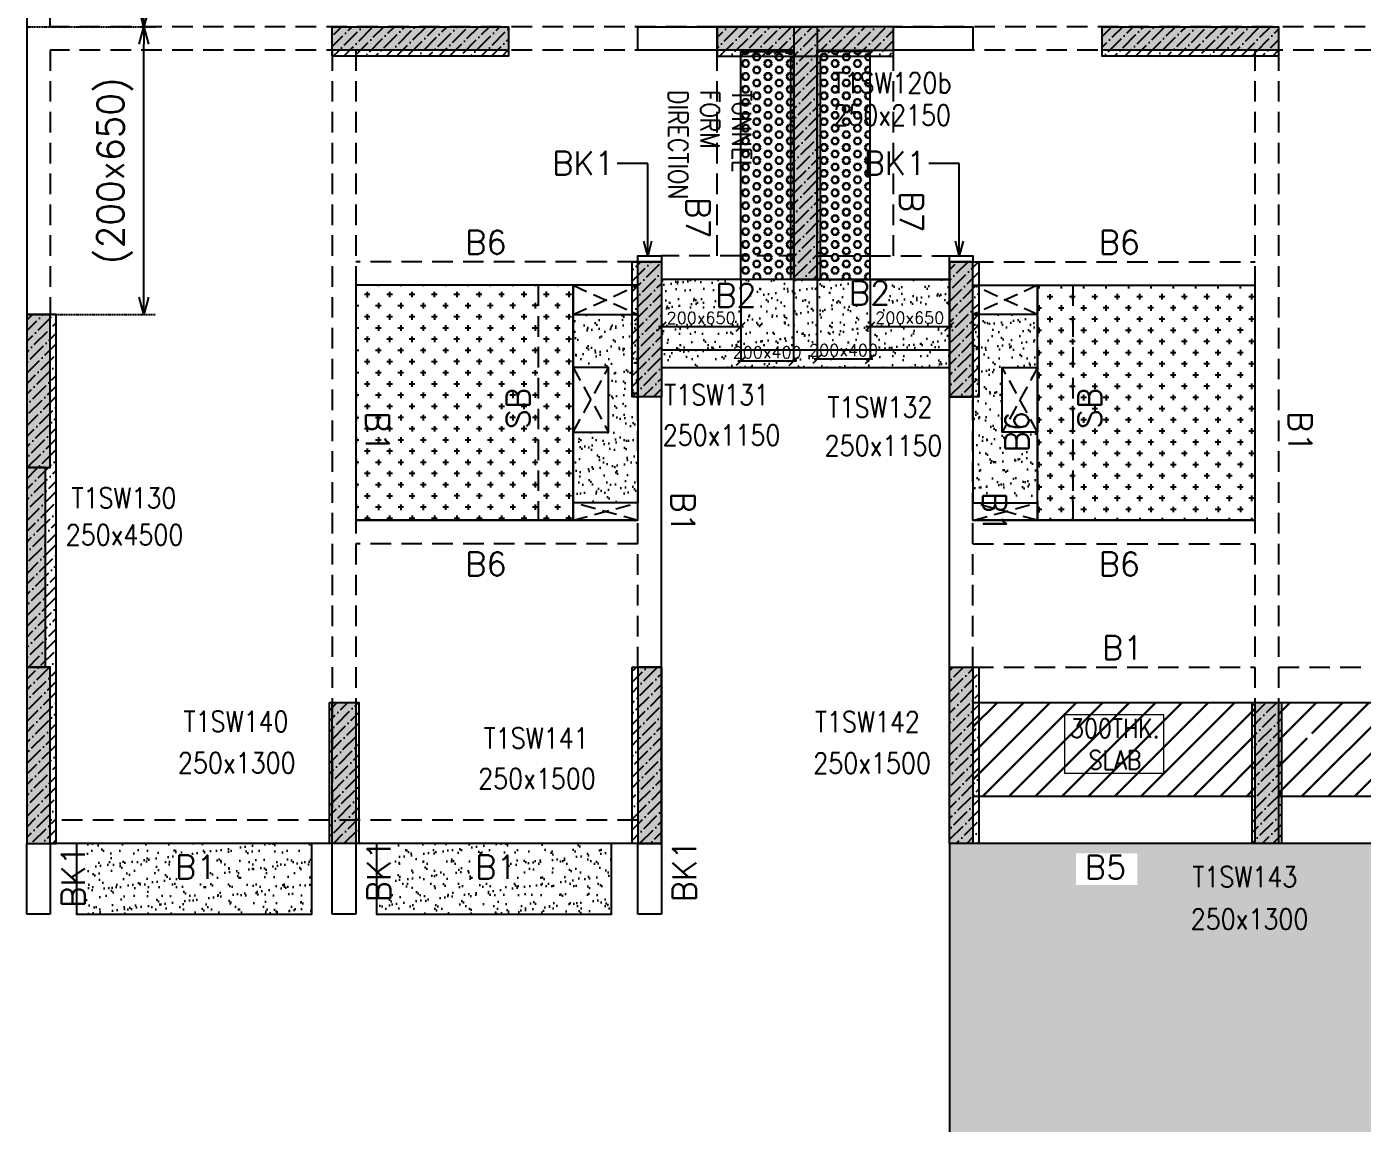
# Model space of a CAD drawing. Header units: millimetres. Extents: x 1078357 to 2594950, y -5122486 to -4636555.
# Drawn here: x 1151303 to 1162666, y -4674271 to -4664941 of the extents above; entities that cross this region are included whole.
import ezdxf

# ---------------------------------------------------------------- set-up
doc = ezdxf.new("R2010")
doc.units = ezdxf.units.MM
doc.header["$PDMODE"] = 35
for name, pattern in [('CONTINOUS', [0]), ('DOT', [0.25, 0, -0.25]), ('HIDDEN', [0.375, 0.25, -0.125]), ('New Retail block$0$CONTINOUS', [0])]:
    doc.linetypes.add(name, pattern=pattern)
doc.layers.get('0').update_dxf_attribs({"lineweight": 0})
doc.layers.get('Defpoints').update_dxf_attribs({"lineweight": 0})
for name, color, linetype in [('B-200x325', 201, 'HIDDEN'), ('B-200x400', 44, 'HIDDEN'), ('DROP SLAB', 8, 'Continuous'), ('EXPANSION JOINT', 10, 'HIDDEN'), ('NON STR. RCC WALL', 6, 'Continuous'), ('S-BEAM', 3, 'HIDDEN'), ('S-BEAM NO.', 6, 'Continuous'), ('S-COLUM_STOP', 12, 'Continuous'), ('S-COLUMN', 1, 'Continuous'), ('S-CUTOUT', 8, 'HIDDEN'), ('S-DIM', 2, 'Continuous'), ('S-SLAB-PROJECTION', 54, 'New Retail block$0$CONTINOUS'), ('SLAB FOLD', 8, 'Continuous'), ('TEXT', 7, 'Continuous')]:
    doc.layers.add(name, color=color, linetype=linetype)
for name, color, linetype, lineweight in [('COL. NO.', 30, 'Continuous', 25), ('COL. SIZE', 7, 'Continuous', 25), ('DIM', 9, 'Continuous', 25), ('HATCH', 8, 'Continuous', 30), ('SLAB THK.', 6, 'Continuous', 0)]:
    doc.layers.add(name, color=color, linetype=linetype, lineweight=lineweight)
doc.styles.add('Roman', font='romans')
doc.styles.add('ROMANS', font='romans.shx', dxfattribs={"width": 0.85})
doc.dimstyles.new('HARESH', dxfattribs={"dimtxt": 150, "dimasz": 75, "dimexe": 0, "dimexo": 0, "dimgap": 25, "dimtad": 1, "dimdec": 0, "dimdsep": 46, "dimtxsty": 'Roman', "dimblk": 'OBLIQUE', "dimcen": 225, "dimdle": 25, "dimclrd": 2, "dimclre": 2, "dimclrt": 7, "dimadec": 8, "dimazin": 1, "dimtfac": 1, "dimtdec": 0, "dimtmove": 0, "dimatfit": 0, "dimfxl": 1, "dimlwd": -1, "dimlwe": -1, "dimarcsym": 0})
pattern_1 = [(45, (903512.135, -4613405.35), (33.67596, 123.478522), [158.75, -31.75, 0, -31.75])]
pattern_2 = [(45, (903512.16, -4590022.35), (33.67596, 123.478522), [158.75, -31.75, 0, -31.75])]
pattern_3 = [(180, (12053.804, 210033.016), (-7e-15, -54.99261315), [31.75, -63.5]), (300, (12053.804, 210033.016), (47.625, 27.4963066), [31.75, -63.5]), (240, (12022.054, 210033.016), (47.625, -27.4963066), [31.75, -63.5])]

# ---------------------------------------------------------------- blocks, each defined once
blk = doc.blocks.new('_Open30')
at = {"color": 0, "linetype": 'ByBlock', "lineweight": -2}
for p, q in [((-1, 0.268), (0, 0)), ((0, 0), (-1, -0.268)), ((0, 0), (-1, 0))]:
    blk.add_line(p, q, dxfattribs=at)
blk = doc.blocks.new('*D1603')
at = {"layer": 'Defpoints', "color": 0, "linetype": 'CONTINOUS', "ltscale": 0.5, "transparency": 16777216}
for p in [(1151303, -4664941, 0), (1152300, -4664941), (1151303, -4667391, 0)]:
    blk.add_point(p, dxfattribs=at)
at = {"layer": 'S-DIM', "color": 2, "linetype": 'DOT', "ltscale": 0.5, "transparency": 16777216}
for p, q in [((1151303, -4664941), (1152400, -4664941)), ((1151303, -4667391), (1152400, -4667391))]:
    blk.add_line(p, q, dxfattribs=at)
at = {"layer": 'S-DIM', "color": 2, "linetype": 'CONTINOUS', "ltscale": 0.5, "transparency": 16777216}
blk.add_line((1152300, -4667241), (1152300, -4665091), dxfattribs=at)
at = {"layer": 'S-DIM', "color": 2, "linetype": 'CONTINOUS', "ltscale": 0.5, "transparency": 16777216, "xscale": 150, "yscale": 150, "zscale": 150}
for p, rotation in [((1152300, -4664941), 90), ((1152300, -4667391), 270)]:
    blk.add_blockref('_Open30', p, dxfattribs=dict(at, rotation=rotation))
at = {"layer": 'S-DIM', "color": 7, "linetype": 'CONTINOUS', "ltscale": 0.5, "transparency": 16777216, "insert": (1152054, -4666166), "char_height": 225, "attachment_point": 5, "rotation": 90, "style": 'Roman'}
blk.add_mtext('(200x650)', dxfattribs=at)
blk = doc.blocks.new('*D1604')
at = {"layer": 'Defpoints', "color": 0, "linetype": 'CONTINOUS', "ltscale": 0.5, "transparency": 16777216}
for p in [(1151303, -4662941, 0), (1151303, -4664941, 0), (1152300, -4664941)]:
    blk.add_point(p, dxfattribs=at)
at = {"layer": 'S-DIM', "color": 2, "linetype": 'DOT', "ltscale": 0.5, "transparency": 16777216}
for p, q in [((1151303, -4662941), (1152400, -4662941)), ((1151303, -4664941), (1152400, -4664941))]:
    blk.add_line(p, q, dxfattribs=at)
at = {"layer": 'S-DIM', "color": 2, "linetype": 'CONTINOUS', "ltscale": 0.5, "transparency": 16777216}
blk.add_line((1152300, -4663091), (1152300, -4664791), dxfattribs=at)
at = {"layer": 'S-DIM', "color": 2, "linetype": 'CONTINOUS', "ltscale": 0.5, "transparency": 16777216, "xscale": 150, "yscale": 150, "zscale": 150}
for p, rotation in [((1152300, -4662941), 90), ((1152300, -4664941), 270)]:
    blk.add_blockref('_Open30', p, dxfattribs=dict(at, rotation=rotation))
at = {"layer": 'S-DIM', "color": 7, "linetype": 'CONTINOUS', "ltscale": 0.5, "transparency": 16777216, "insert": (1152054, -4663941), "char_height": 225, "attachment_point": 5, "rotation": 90, "style": 'Roman'}
blk.add_mtext('(200x450)', dxfattribs=at)
blk = doc.blocks.new('_Oblique')
at = {"color": 0, "linetype": 'ByBlock', "lineweight": -2}
blk.add_line((-0.5, -0.5), (0.5, 0.5), dxfattribs=at)
blk = doc.blocks.new('*D1389')
at = {"layer": 'Defpoints', "color": 0, "ltscale": 700, "transparency": 16777216}
for p in [(1157378, -4667092, 0), (1157828, -4667092, 0), (1157378, -4667787)]:
    blk.add_point(p, dxfattribs=at)
at = {"layer": 'DIM', "color": 2, "ltscale": 700, "transparency": 16777216}
for p, q in [((1157378, -4667092), (1157378, -4667787)), ((1157828, -4667092), (1157828, -4667787)), ((1157853, -4667787), (1157353, -4667787))]:
    blk.add_line(p, q, dxfattribs=at)
at = {"layer": 'DIM', "color": 2, "ltscale": 700, "transparency": 16777216, "xscale": 75, "yscale": 75, "zscale": 75, "rotation": 180}
blk.add_blockref('_Oblique', (1157378, -4667787), dxfattribs=at)
at = {"layer": 'DIM', "color": 2, "ltscale": 700, "transparency": 16777216, "xscale": 75, "yscale": 75, "zscale": 75}
blk.add_blockref('_Oblique', (1157828, -4667787), dxfattribs=at)
at = {"layer": 'DIM', "color": 7, "ltscale": 700, "transparency": 16777216, "insert": (1157603, -4667712), "char_height": 150, "attachment_point": 5, "style": 'Roman'}
blk.add_mtext('{\\H0.666667x;200x400}', dxfattribs=at)
blk = doc.blocks.new('*D1390')
at = {"layer": 'Defpoints', "color": 0, "ltscale": 700, "transparency": 16777216}
for p in [(1156703, -4667092, 0), (1157378, -4667092, 0), (1156703, -4667494)]:
    blk.add_point(p, dxfattribs=at)
at = {"layer": 'DIM', "color": 2, "ltscale": 700, "transparency": 16777216}
for p, q in [((1156703, -4667092), (1156703, -4667494)), ((1157378, -4667092), (1157378, -4667494)), ((1157403, -4667494), (1156678, -4667494))]:
    blk.add_line(p, q, dxfattribs=at)
at = {"layer": 'DIM', "color": 2, "ltscale": 700, "transparency": 16777216, "xscale": 75, "yscale": 75, "zscale": 75, "rotation": 180}
blk.add_blockref('_Oblique', (1156703, -4667494), dxfattribs=at)
at = {"layer": 'DIM', "color": 2, "ltscale": 700, "transparency": 16777216, "xscale": 75, "yscale": 75, "zscale": 75}
blk.add_blockref('_Oblique', (1157378, -4667494), dxfattribs=at)
at = {"layer": 'DIM', "color": 7, "ltscale": 700, "transparency": 16777216, "insert": (1157041, -4667419), "char_height": 150, "attachment_point": 5, "style": 'Roman'}
blk.add_mtext('{\\H0.666667x;200x650}', dxfattribs=at)
blk = doc.blocks.new('*D1391')
at = {"layer": 'Defpoints', "color": 0, "ltscale": 700, "transparency": 16777216}
for p in [(1158028, -4667092, 0), (1158478, -4667092, 0), (1158478, -4667768)]:
    blk.add_point(p, dxfattribs=at)
at = {"layer": 'DIM', "color": 2, "ltscale": 700, "transparency": 16777216}
for p, q in [((1158028, -4667092), (1158028, -4667768)), ((1158478, -4667092), (1158478, -4667768)), ((1158003, -4667768), (1158503, -4667768))]:
    blk.add_line(p, q, dxfattribs=at)
at = {"layer": 'DIM', "color": 2, "ltscale": 700, "transparency": 16777216, "xscale": 75, "yscale": 75, "zscale": 75, "rotation": 180}
blk.add_blockref('_Oblique', (1158028, -4667768), dxfattribs=at)
at = {"layer": 'DIM', "color": 2, "ltscale": 700, "transparency": 16777216, "xscale": 75, "yscale": 75, "zscale": 75}
blk.add_blockref('_Oblique', (1158478, -4667768), dxfattribs=at)
at = {"layer": 'DIM', "color": 7, "ltscale": 700, "transparency": 16777216, "insert": (1158253, -4667693), "char_height": 150, "attachment_point": 5, "style": 'Roman'}
blk.add_mtext('{\\H0.666667x;200x400}', dxfattribs=at)
blk = doc.blocks.new('*D1392')
at = {"layer": 'Defpoints', "color": 0, "ltscale": 700, "transparency": 16777216}
for p in [(1158478, -4667092, 0), (1159153, -4667092, 0), (1159153, -4667492)]:
    blk.add_point(p, dxfattribs=at)
at = {"layer": 'DIM', "color": 2, "ltscale": 700, "transparency": 16777216}
for p, q in [((1158478, -4667092), (1158478, -4667492)), ((1159153, -4667092), (1159153, -4667492)), ((1158453, -4667492), (1159178, -4667492))]:
    blk.add_line(p, q, dxfattribs=at)
at = {"layer": 'DIM', "color": 2, "ltscale": 700, "transparency": 16777216, "xscale": 75, "yscale": 75, "zscale": 75, "rotation": 180}
blk.add_blockref('_Oblique', (1158478, -4667492), dxfattribs=at)
at = {"layer": 'DIM', "color": 2, "ltscale": 700, "transparency": 16777216, "xscale": 75, "yscale": 75, "zscale": 75}
blk.add_blockref('_Oblique', (1159153, -4667492), dxfattribs=at)
at = {"layer": 'DIM', "color": 7, "ltscale": 700, "transparency": 16777216, "insert": (1158816, -4667417), "char_height": 150, "attachment_point": 5, "style": 'Roman'}
blk.add_mtext('{\\H0.666667x;200x650}', dxfattribs=at)

msp = doc.modelspace()

# ---------------------------------------------------------------- hatches: boundary and pattern name
at = {"layer": 'DROP SLAB'}
h = msp.add_hatch(dxfattribs=at)
h.set_pattern_fill('CROSS', color=8, scale=15, angle=0.03079)
h.set_pattern_definition([(180.03079016, (-6546737.23, 28117791.98), (-95.19879988, -95.3011726), [47.625, -142.875]), (270.03079016, (-6546761.06, 28117815.78), (95.3011726, -95.19879988), [47.625, -142.875])])
h.paths.add_polyline_path([(1155953.4, -4667141.1), (1154103.3, -4667141.1), (1154103.3, -4669140.9), (1155953.4, -4669140.9)])
h = msp.add_hatch(dxfattribs=at)
h.set_pattern_fill('CROSS', color=8, scale=15, angle=0.03079)
h.set_pattern_definition([(180.03079016, (-5449512.52, 23433772.8), (-95.19879988, -95.3011726), [47.625, -142.875]), (270.03079016, (-5449536.34, 23433796.595), (95.3011726, -95.19879988), [47.625, -142.875])])
h.paths.add_polyline_path([(1159903.3, -4667141.1), (1161753.3, -4667141.1), (1161753.3, -4669140.9), (1159903.3, -4669140.9)])
at = {"layer": 'HATCH', "ltscale": 1000}
h = msp.add_hatch(dxfattribs=at)
h.set_pattern_fill('HEX', color=8, scale=10, angle=180)
h.set_pattern_definition(pattern_3)
h.paths.add_polyline_path([(1157828.5, -4665151.8), (1157378.5, -4665151.8), (1157378.5, -4667091.1), (1157828.5, -4667091.1)])
h = msp.add_hatch(dxfattribs=at)
h.set_pattern_fill('HEX', color=8, scale=10, angle=180)
h.set_pattern_definition(pattern_3)
h.paths.add_polyline_path([(1158028.9, -4665151.8), (1158478.9, -4665151.8), (1158478.9, -4667091.1), (1158028.9, -4667091.1)])
at = {"layer": 'HATCH'}
h = msp.add_hatch(dxfattribs=at)
h.set_pattern_fill('AR-SAND', color=8, scale=3, angle=179.97015)
h.set_pattern_definition([(37.47015413, (-3954579.63, 18699617.43), (-4.72361136, 146.8264517), [0, -115.824, 0, -129.54, 0, -123.825]), (7.4701541, (-3954579.63, 18699617.43), (134.9689868, 214.9772528), [0, -62.484, 0, -104.394, 0, -40.005]), (327.4701541, (-3954673.35, 18699617.48), (237.2979035, 0.3075449), [0, -38.1, 0, -137.16, 0, -179.07]), (317.4701541, (-3954673.35, 18699617.48), (229.1017424, 66.759465), [0, -19.05, 0, -89.916, 0, -102.87])])
h.paths.add_polyline_path([(1159153.3, -4667091.2), (1156703.3, -4667091.2), (1156703.3, -4667691.2), (1159153.3, -4667691.2)])
h = msp.add_hatch(dxfattribs=at)
h.set_pattern_fill('AR-SAND', color=8, scale=3, angle=179.97015)
h.set_pattern_definition([(37.47015413, (-3954579.3, 18699617.42), (-4.72361136, 146.8264517), [0, -115.824, 0, -129.54, 0, -123.825]), (7.4701541, (-3954579.3, 18699617.42), (134.9689868, 214.9772528), [0, -62.484, 0, -104.394, 0, -40.005]), (327.4701541, (-3954673.03, 18699617.47), (237.2979035, 0.3075449), [0, -38.1, 0, -137.16, 0, -179.07]), (317.4701541, (-3954673.03, 18699617.47), (229.1017424, 66.759465), [0, -19.05, 0, -89.916, 0, -102.87])])
h.paths.add_polyline_path([(1159153.7, -4667091.1), (1156703.7, -4667091.1), (1156703.7, -4667841.1), (1159153.7, -4667841.1)])
h = msp.add_hatch(dxfattribs=at)
h.set_pattern_fill('AR-SAND', color=8, scale=3, angle=359.97015)
h.set_pattern_definition([(37.47015413, (-5062315.49, 23607584.36), (-4.72361136, 146.8264517), [0, -115.824, 0, -129.54, 0, -123.825]), (7.4701541, (-5062315.5, 23607584.36), (134.9689868, 214.9772528), [0, -62.484, 0, -104.394, 0, -40.005]), (327.47015413, (-5062409.22, 23607584.4), (237.29790347, 0.3075449), [0, -38.1, 0, -137.16, 0, -179.07]), (317.4701541, (-5062409.22, 23607584.4), (229.1017424, 66.759465), [0, -19.05, 0, -89.916, 0, -102.87])])
h.paths.add_polyline_path([(1156502.6, -4668991.2), (1155952.6, -4668991.2), (1155952.6, -4668391.2), (1156252.6, -4668391.2), (1156252.6, -4667841.2), (1155952.6, -4667841.3), (1155952.6, -4667391.2), (1156502.6, -4667391.2)])
h = msp.add_hatch(dxfattribs=at)
h.set_pattern_fill('AR-SAND', color=8, scale=3, angle=180.02985)
h.set_pattern_definition([(37.47015413, (-5062314.72, 23607584.28), (-4.72361136, 146.8264517), [0, -115.824, 0, -129.54, 0, -123.825]), (7.4701541, (-5062314.72, 23607584.28), (134.9689868, 214.9772528), [0, -62.484, 0, -104.394, 0, -40.005]), (327.47015413, (-5062408.44, 23607584.33), (237.29790347, 0.3075449), [0, -38.1, 0, -137.16, 0, -179.07]), (317.4701541, (-5062408.44, 23607584.33), (229.1017424, 66.759465), [0, -19.05, 0, -89.916, 0, -102.87])])
h.paths.add_polyline_path([(1159353.3, -4668991.2), (1159903.3, -4668991.2), (1159903.3, -4668391.1), (1159603.4, -4668391.1), (1159603.4, -4667841.2), (1159903.3, -4667841.2), (1159903.3, -4667391.2), (1159353.3, -4667391.2)])
at = {"layer": 'HATCH', "ltscale": 1000}
h = msp.add_hatch(dxfattribs=at)
h.set_pattern_fill('ANSI31', color=8, scale=50, angle=180)
h.set_pattern_definition([(225, (-30181.9, 61370.6), (112.2532015, -112.2532015), [])])
h.paths.add_polyline_path([(1161753.3, -4671491.2), (1161753.3, -4670691.1), (1159353.3, -4670691.1), (1159353.3, -4671491.2)])
h = msp.add_hatch(dxfattribs=at)
h.set_pattern_fill('ANSI31', color=8, scale=50, angle=180)
h.set_pattern_definition([(225, (-1127406.62, 4745389.8), (112.2532015, -112.2532015), [])])
h.paths.add_polyline_path([(1161957, -4671491.2), (1164328.4, -4671491.2), (1164321.1, -4670691), (1161949.7, -4670691)])
h.paths.add_polyline_path([(1164578.4, -4670691), (1164578.4, -4671491.2), (1166953.3, -4671491.2), (1166953.3, -4670691)])
h.paths.add_polyline_path([(1169528.3, -4670691.1), (1167178.3, -4670691.1), (1167153.3, -4671491.2), (1169503.4, -4671491.2)])
h.paths.add_polyline_path([(1162237.3, -4670778.3), (1162237.2, -4671145), (1162198.6, -4671144.9), (1162198.6, -4670778.3)], flags=16)
h.paths.add_polyline_path([(1166933.9, -4670778.3), (1166933.9, -4671145), (1166953.3, -4671144.9), (1166953.4, -4670778.3)])
at = {"layer": 'HATCH'}
h = msp.add_hatch(dxfattribs=at)
h.set_pattern_fill('AR-SAND', color=8, scale=3, angle=179.97015)
h.set_pattern_definition([(37.47015413, (-3953254.63, 18699617.45), (-4.72361136, 146.8264517), [0, -115.824, 0, -129.54, 0, -123.825]), (7.4701541, (-3953254.63, 18699617.45), (134.9689868, 214.9772528), [0, -62.484, 0, -104.394, 0, -40.005]), (327.4701541, (-3953348.35, 18699617.5), (237.2979035, 0.3075449), [0, -38.1, 0, -137.16, 0, -179.07]), (317.4701541, (-3953348.35, 18699617.5), (229.1017424, 66.759465), [0, -19.05, 0, -89.916, 0, -102.87])])
h.paths.add_polyline_path([(1153728.3, -4671891.2), (1151728.3, -4671891.2), (1151728.3, -4672491.2), (1153728.3, -4672491.2)])
h = msp.add_hatch(dxfattribs=at)
h.set_pattern_fill('AR-SAND', color=8, scale=3, angle=179.97015)
h.set_pattern_definition([(37.47015413, (-3955804.63, 18699617.45), (-4.72361136, 146.8264517), [0, -115.824, 0, -129.54, 0, -123.825]), (7.4701541, (-3955804.63, 18699617.45), (134.9689868, 214.9772528), [0, -62.484, 0, -104.394, 0, -40.005]), (327.4701541, (-3955898.35, 18699617.5), (237.2979035, 0.3075449), [0, -38.1, 0, -137.16, 0, -179.07]), (317.4701541, (-3955898.35, 18699617.5), (229.1017424, 66.759465), [0, -19.05, 0, -89.916, 0, -102.87])])
h.paths.add_polyline_path([(1156278.3, -4671891.2), (1154278.3, -4671891.2), (1154278.3, -4672491.2), (1156278.3, -4672491.2)])
h = msp.add_hatch(dxfattribs=at)
h.set_pattern_fill('AR-SAND', color=8, scale=3, angle=179.97015)
h.set_pattern_definition([(37.47015413, (-5053029.31, 23383636.54), (-4.72361136, 146.8264517), [0, -115.824, 0, -129.54, 0, -123.825]), (7.4701541, (-5053029.31, 23383636.54), (134.9689868, 214.9772528), [0, -62.484, 0, -104.394, 0, -40.005]), (327.47015413, (-5053123.04, 23383636.59), (237.29790347, 0.3075449), [0, -38.1, 0, -137.16, 0, -179.07]), (317.4701541, (-5053123.04, 23383636.59), (229.1017424, 66.759465), [0, -19.05, 0, -89.916, 0, -102.87])])
h.paths.add_polyline_path([(1167988.4, -4671955.8), (1167988.4, -4672259.2), (1168388.9, -4672259.2), (1168388.9, -4671955.8)])
h.paths.add_polyline_path([(1165584.1, -4671949.1), (1165584.1, -4672238.5), (1165994.3, -4672238.5), (1165994.3, -4671949.1)])
h.paths.add_polyline_path([(1162954.3, -4671968.4), (1162954.3, -4672251.5), (1163353.1, -4672251.5), (1163353.1, -4671968.4)])
h.paths.add_polyline_path([(1160230.6, -4671974.2), (1160230.6, -4672243.4), (1160752.5, -4672243.4), (1160752.5, -4671974.2)])
h.paths.add_polyline_path([(1164553.3, -4671891.3), (1164353.4, -4671891.3), (1164353.4, -4671891.3), (1159356.3, -4671891.3), (1159153.4, -4671891.3), (1159153.4, -4674891.3), (1169753.4, -4674891.3), (1169753.4, -4671891.3), (1169550.4, -4671891.3), (1164553.3, -4671891.3)])
h.paths.add_polyline_path([(1161996.8, -4671916.4), (1161996.8, -4671941.5), (1161996.8, -4671891.3), (1161996.8, -4671866.2)])
h.paths.add_polyline_path([(1166280.7, -4671941.6), (1166704.5, -4671941.5), (1166704.5, -4671891.3), (1166280.7, -4671891.3)])
at = {"layer": 'S-COLUM_STOP', "lineweight": 25}
h = msp.add_hatch(dxfattribs=at)
h.set_pattern_fill('ANSI36', color=8, scale=20)
h.set_pattern_definition(pattern_1)
h.paths.add_polyline_path([(1153903.5, -4664941.2), (1155403.5, -4664941.2), (1155403.5, -4665191.2), (1153903.5, -4665191.2)])
h = msp.add_hatch(dxfattribs=at)
h.set_pattern_fill('ANSI36', color=8, scale=20)
h.set_pattern_definition(pattern_2)
h.paths.add_polyline_path([(1157178.6, -4665191.2), (1158678.6, -4665191.2), (1158678.6, -4664941.2), (1157178.6, -4664941.2)])
h = msp.add_hatch(dxfattribs=at)
h.set_pattern_fill('ANSI36', color=8, scale=20)
h.set_pattern_definition(pattern_1)
h.paths.add_polyline_path([(1160453.5, -4664941.2), (1161953.5, -4664941.2), (1161953.5, -4665191.2), (1160453.5, -4665191.2)])
h = msp.add_hatch(dxfattribs=at)
h.set_pattern_fill('ANSI36', color=8, scale=20)
h.set_pattern_definition(pattern_2)
h.paths.add_polyline_path([(1157803.5, -4665191.3), (1158053.5, -4665191.3), (1158053.5, -4667091.2), (1157803.5, -4667091.2)])
h = msp.add_hatch(dxfattribs=at)
h.set_pattern_fill('ANSI36', color=8, scale=20)
h.set_pattern_definition(pattern_2)
h.paths.add_polyline_path([(1156453.5, -4666941.2), (1156703.5, -4666941.2), (1156703.5, -4668091.2), (1156453.5, -4668091.2)])
h = msp.add_hatch(dxfattribs=at)
h.set_pattern_fill('ANSI36', color=8, scale=20)
h.set_pattern_definition(pattern_2)
h.paths.add_polyline_path([(1159153.5, -4666941.2), (1159403.5, -4666941.2), (1159403.5, -4668091.2), (1159153.5, -4668091.2)])
h = msp.add_hatch(dxfattribs=at)
h.set_pattern_fill('ANSI36', color=8, scale=20)
h.set_pattern_definition([(45, (903512.135, -4613405.35), (33.67596, 123.478522), [158.75, -31.75, 0, -31.75])])
h.paths.add_polyline_path([(1151553.5, -4667391.2), (1151303.5, -4667391.2), (1151303.5, -4671891.2), (1151553.5, -4671891.2)])
h = msp.add_hatch(dxfattribs=at)
h.set_pattern_fill('ANSI36', color=8, scale=20)
h.set_pattern_definition(pattern_2)
h.paths.add_polyline_path([(1156453.5, -4670391.2), (1156703.5, -4670391.2), (1156703.5, -4671891.2), (1156453.5, -4671891.2)])
h = msp.add_hatch(dxfattribs=at)
h.set_pattern_fill('ANSI36', color=8, scale=20)
h.set_pattern_definition(pattern_2)
h.paths.add_polyline_path([(1159153.5, -4670391.2), (1159403.5, -4670391.2), (1159403.5, -4671891.2), (1159153.5, -4671891.2)])
h = msp.add_hatch(dxfattribs=at)
h.set_pattern_fill('ANSI36', color=8, scale=20)
h.set_pattern_definition(pattern_2)
h.paths.add_polyline_path([(1154128.6, -4670691.2), (1154128.6, -4671891), (1153878.6, -4671891), (1153878.6, -4670691.2)])
h = msp.add_hatch(dxfattribs=at)
h.set_pattern_fill('ANSI36', color=8, scale=20)
h.set_pattern_definition(pattern_2)
h.paths.add_polyline_path([(1161978.6, -4670691.2), (1161978.6, -4671891), (1161728.6, -4671891), (1161728.6, -4670691.2)])
at = {"layer": 'S-COLUMN', "lineweight": 25}
h = msp.add_hatch(color=1, dxfattribs=at)
h.dxf.hatch_style = 1
h.paths.add_polyline_path([(1153903.5, -4664941.2), (1155403.5, -4664941.2), (1155403.5, -4665141.2), (1153903.5, -4665141.2)])
h = msp.add_hatch(color=1, dxfattribs=at)
h.dxf.hatch_style = 1
h.paths.add_polyline_path([(1157828.5, -4665141.2), (1157178.5, -4665141.2), (1157178.5, -4664941.2), (1158028.5, -4664941.2), (1158028.5, -4667091.2), (1157828.5, -4667091.2)])
at = {"layer": 'S-COLUMN', "lineweight": 25, "extrusion": (1.00316e-06, -2.11765e-11, 1)}
h = msp.add_hatch(color=1, dxfattribs=at)
h.dxf.hatch_style = 1
h.paths.add_polyline_path([(1158028.5, -4665141.2), (1158678.5, -4665141.2), (1158678.5, -4664941.2), (1157828.5, -4664941.2), (1157828.5, -4667091.2), (1158028.5, -4667091.2)])
at = {"layer": 'S-COLUMN', "lineweight": 25}
h = msp.add_hatch(color=1, dxfattribs=at)
h.dxf.hatch_style = 1
h.paths.add_polyline_path([(1160453.5, -4664941.2), (1161953.5, -4664941.2), (1161953.5, -4665141.2), (1160453.5, -4665141.2)])
h = msp.add_hatch(color=1, dxfattribs=at)
h.dxf.hatch_style = 1
h.paths.add_polyline_path([(1156503.5, -4666941.2), (1156703.5, -4666941.2), (1156703.5, -4668091.2), (1156503.5, -4668091.2)])
at = {"layer": 'S-COLUMN', "lineweight": 25, "extrusion": (1.00316e-06, -2.11765e-11, 1)}
h = msp.add_hatch(color=1, dxfattribs=at)
h.dxf.hatch_style = 1
h.paths.add_polyline_path([(1159353.5, -4666941.2), (1159153.5, -4666941.2), (1159153.5, -4668091.2), (1159353.5, -4668091.2)])
at = {"layer": 'S-COLUMN', "lineweight": 25}
h = msp.add_hatch(color=1, dxfattribs=at)
h.dxf.hatch_style = 1
h.paths.add_polyline_path([(1151503.5, -4667391.2), (1151303.5, -4667391.2), (1151303.5, -4668691.2), (1151503.5, -4668691.2)])
at = {"layer": 'S-COLUMN', "lineweight": 25, "extrusion": (-1.00316e-06, -2.11765e-11, 1)}
h = msp.add_hatch(color=1, dxfattribs=at)
h.dxf.hatch_style = 1
h.paths.add_polyline_path([(1151303.5, -4670391.3), (1151463.5, -4670391.3), (1151463.5, -4668691.2), (1151303.5, -4668691.2)])
at = {"layer": 'S-COLUMN', "lineweight": 25}
h = msp.add_hatch(color=1, dxfattribs=at)
h.dxf.hatch_style = 1
h.paths.add_polyline_path([(1151303.5, -4671891.2), (1151503.5, -4671891.2), (1151503.5, -4670391.2), (1151303.5, -4670391.2)])
h = msp.add_hatch(color=1, dxfattribs=at)
h.dxf.hatch_style = 1
h.paths.add_polyline_path([(1156503.5, -4671891.2), (1156703.5, -4671891.2), (1156703.5, -4670391.2), (1156503.5, -4670391.2)])
at = {"layer": 'S-COLUMN', "lineweight": 25, "extrusion": (1.00316e-06, -2.11765e-11, 1)}
h = msp.add_hatch(color=1, dxfattribs=at)
h.dxf.hatch_style = 1
h.paths.add_polyline_path([(1159353.5, -4671891.2), (1159153.5, -4671891.2), (1159153.5, -4670391.2), (1159353.5, -4670391.2)])
at = {"layer": 'S-COLUMN', "lineweight": 25}
h = msp.add_hatch(color=1, dxfattribs=at)
h.dxf.hatch_style = 1
h.paths.add_polyline_path([(1154103.5, -4670691.2), (1154103.5, -4671891.2), (1153903.5, -4671891.2), (1153903.5, -4670691.2)])
h = msp.add_hatch(color=1, dxfattribs=at)
h.dxf.hatch_style = 1
h.paths.add_polyline_path([(1161953.5, -4670691.2), (1161953.5, -4671891.2), (1161753.5, -4671891.2), (1161753.5, -4670691.2)])

# ---------------------------------------------------------------- linework, layer by layer
at = {"layer": 'B-200x400', "linetype": 'HIDDEN', "ltscale": 500}
for p, q in [((1157828.2, -4666891.2, 0), (1157378, -4666891.2, 0)), ((1158028.2, -4666891.2, 0), (1158478.3, -4666891.2, 0))]:
    msp.add_line(p, q, dxfattribs=at)
at = {"layer": 'B-200x400', "linetype": 'Continuous', "ltscale": 500}
for p, q in [((1157828.1, -4667091.2, 0), (1157378, -4667091.2, 0)), ((1158478.3, -4667091.2, 0), (1158028.2, -4667091.2, 0))]:
    msp.add_line(p, q, dxfattribs=at)
at = {"layer": 'DROP SLAB', "color": 3, "linetype": 'CONTINOUS', "ltscale": 500, "elevation": 0}
for points in [[(1155953.4, -4667141.1), (1154103.3, -4667141.1), (1154103.3, -4669140.9), (1155953.4, -4669140.9)], [(1155953.4, -4667391.2), (1156503.2, -4667391.2), (1156503.2, -4667141.1), (1155953.4, -4667141.1)], [(1159903.4, -4667391.2), (1159353.5, -4667391.2), (1159353.5, -4667141.1), (1159903.4, -4667141.1)], [(1159903.3, -4667141.1), (1161753.3, -4667141.1), (1161753.3, -4669140.9), (1159903.3, -4669140.9)], [(1155953.3, -4668391.2), (1156253.3, -4668391.2), (1156253.3, -4667841.2), (1155953.3, -4667841.2)], [(1159903.4, -4668391.2), (1159603.4, -4668391.2), (1159603.4, -4667841.2), (1159903.4, -4667841.2)], [(1155952.9, -4669140.9), (1156502.9, -4669140.9), (1156502.9, -4668991.2), (1155952.9, -4668991.2)], [(1159903.4, -4669140.9), (1159353.3, -4669140.9), (1159353.3, -4668991.2), (1159903.4, -4668991.2)]]:
    msp.add_lwpolyline(points, close=True, dxfattribs=at)
at = {"layer": 'EXPANSION JOINT'}
msp.add_line((1151303.3, -4653251.2, 0), (1151303.3, -4667391.2, 0), dxfattribs=at)
msp.add_line((1151303.3, -4653251.2, 0), (1151303.3, -4667391.2, 0), dxfattribs=at)
at = {"layer": 'NON STR. RCC WALL', "elevation": 0}
for points in [[(1156503.5, -4664941.2), (1157178.5, -4664941.2), (1157178.5, -4665141.2), (1156503.5, -4665141.2)], [(1158678.5, -4664941.2), (1159353.5, -4664941.2), (1159353.5, -4665141.2), (1158678.5, -4665141.2)]]:
    msp.add_lwpolyline(points, close=True, dxfattribs=at)
at = {"layer": 'S-BEAM', "linetype": 'HIDDEN', "ltscale": 500}
msp.add_line((1151503.3, -4664941.2, 0), (1151503.3, -4662941.1, 0), dxfattribs=at)
at = {"layer": 'S-BEAM', "linetype": 'CONTINOUS', "ltscale": 700}
for p, q in [((1151303.3, -4664941.2, 0), (1151303.3, -4667391.2, 0)), ((1157378, -4667091.2, 0), (1156703.3, -4667091.1, 0)), ((1158478.3, -4667091.1, 0), (1159153.5, -4667091.1, 0)), ((1156703.3, -4670391.1, 0), (1156703.3, -4668091.1, 0)), ((1159153.3, -4670391.1, 0), (1159153.3, -4668091.1, 0)), ((1151303.3, -4672491.1, 0), (1151303.3, -4671891.1, 0)), ((1156503.3, -4671891.1, 0), (1151503.3, -4671891.1, 0)), ((1151503.3, -4671891.1, 0), (1151503.3, -4672491.1, 0)), ((1153903.3, -4672491.2, 0), (1153903.3, -4671891.2, 0)), ((1154103.3, -4671891.2, 0), (1154103.3, -4672491.2, 0)), ((1156503.3, -4672491.2, 0), (1156503.3, -4671891.2, 0)), ((1156703.3, -4671891.2, 0), (1156703.3, -4672491.2, 0)), ((1164353.3, -4671891.2, 0), (1159353.3, -4671891.2, 0)), ((1151503.3, -4672491.1, 0), (1151303.3, -4672491.1, 0)), ((1154103.3, -4672491.2, 0), (1153903.3, -4672491.2, 0)), ((1156703.3, -4672491.2, 0), (1156503.3, -4672491.2, 0))]:
    msp.add_line(p, q, dxfattribs=at)
at = {"layer": 'S-BEAM', "linetype": 'HIDDEN', "ltscale": 700}
for p, q in [((1157178.5, -4664941.2, 0), (1151503.3, -4664941.2, 0)), ((1170828.5, -4664941.2, 0), (1158678.5, -4664941.2, 0)), ((1157178.5, -4665141.2, 0), (1151503.3, -4665141.2, 0)), ((1151503.3, -4665141.2, 0), (1151503.3, -4667391.2, 0)), ((1153903.3, -4665141.2, 0), (1153903.3, -4671591.1, 0)), ((1154103.3, -4665141.2, 0), (1154103.3, -4671591.1, 0)), ((1164353.3, -4665141.2, 0), (1158678.5, -4665141.2, 0)), ((1161753.3, -4665141.2, 0), (1161753.3, -4670691.2, 0)), ((1161953.3, -4665141.2, 0), (1161953.3, -4670691.2, 0)), ((1157378, -4666891.2, 0), (1156703.3, -4666891.1, 0)), ((1158478.5, -4666891.1, 0), (1159153.3, -4666891.1, 0)), ((1155653.4, -4667141.1, 0), (1155653.4, -4669140.9, 0)), ((1159903.2, -4667141.4, 0), (1159903.2, -4669141.2, 0)), ((1160203.2, -4667141.4, 0), (1160203.2, -4669141.2, 0)), ((1156503.3, -4670391.1, 0), (1156503.3, -4668091.1, 0)), ((1159353.3, -4670391.1, 0), (1159353.3, -4668091.1, 0)), ((1159353.3, -4670391.1, 50), (1161753.3, -4670391.1, 50)), ((1161953.3, -4670391.1, 50), (1164328.4, -4670391.1, 50)), ((1156503.3, -4671691.1, 0), (1151503.3, -4671691.1, 0))]:
    msp.add_line(p, q, dxfattribs=at)
at = {"layer": 'S-BEAM', "ltscale": 700}
for p, q in [((1157178.6, -4666891.2, 0), (1157178.6, -4665141.2, 0)), ((1158678.8, -4666891.2, 0), (1158678.8, -4665141.2, 0)), ((1156503.5, -4666941.1, 0), (1154103.7, -4666941.1, 0)), ((1159353.9, -4666941.2, 0), (1161753.7, -4666941.1, 0)), ((1156503.7, -4669340.9, 0), (1154103.7, -4669340.9, 0)), ((1159353.7, -4669340.9, 0), (1161753.7, -4669340.9, 0))]:
    msp.add_line(p, q, dxfattribs=at)
at = {"layer": 'S-BEAM', "linetype": 'Continuous', "ltscale": 700}
for p, q in [((1157378.6, -4666891.2, 0), (1157378.6, -4665151.8, 0)), ((1158478.8, -4666891.2, 0), (1158478.8, -4665151.8, 0)), ((1156503.5, -4667141.1, 0), (1154103.7, -4667141.1, 0)), ((1159353.9, -4667141.2, 0), (1161753.7, -4667141.1, 0)), ((1156503.7, -4669140.9, 0), (1154103.7, -4669140.9, 0)), ((1159353.7, -4669140.9, 0), (1161753.7, -4669140.9, 0)), ((1159353.3, -4670691.1, 50), (1161753.3, -4670691.1, 50)), ((1161953.3, -4670691.1, 50), (1164353.3, -4670691, 50)), ((1161753.3, -4671491.2, 0), (1159353.3, -4671491.2, 0)), ((1164353.3, -4671491.2, 0), (1161953.3, -4671491.2, 0))]:
    msp.add_line(p, q, dxfattribs=at)
at = {"layer": 'S-BEAM', "linetype": 'ByBlock', "ltscale": 700}
msp.add_line((1155953.4, -4667141.1, 0), (1155953.4, -4669140.9, 0), dxfattribs=at)
at = {"layer": 'S-BEAM', "linetype": 'Continuous', "ltscale": 700, "elevation": 0}
for points in [[(1156703.4, -4666941.2), (1156503.3, -4666941.2), (1156503.3, -4666891), (1156703.4, -4666891)], [(1159353.4, -4666941.2), (1159153.3, -4666941.2), (1159153.3, -4666891), (1159353.4, -4666891)]]:
    msp.add_lwpolyline(points, close=True, dxfattribs=at)
at = {"layer": 'S-COLUM_STOP', "lineweight": 25, "elevation": 0}
for points in [[(1153903.5, -4664941.2), (1155403.5, -4664941.2), (1155403.5, -4665191.2), (1153903.5, -4665191.2)], [(1157178.5, -4665191.2), (1158678.5, -4665191.2), (1158678.5, -4664941.2), (1157178.5, -4664941.2)], [(1160453.5, -4664941.2), (1161953.5, -4664941.2), (1161953.5, -4665191.2), (1160453.5, -4665191.2)], [(1157803.5, -4665191.3), (1158053.5, -4665191.3), (1158053.5, -4667091.2), (1157803.5, -4667091.2)], [(1156453.5, -4666941.2), (1156703.5, -4666941.2), (1156703.5, -4668091.2), (1156453.5, -4668091.2)], [(1159153.5, -4666941.2), (1159403.5, -4666941.2), (1159403.5, -4668091.2), (1159153.5, -4668091.2)], [(1151553.5, -4667391.2), (1151303.5, -4667391.2), (1151303.5, -4671891.2), (1151553.5, -4671891.2)], [(1156453.5, -4670391.2), (1156703.5, -4670391.2), (1156703.5, -4671891.2), (1156453.5, -4671891.2)], [(1159153.5, -4670391.2), (1159403.5, -4670391.2), (1159403.5, -4671891.2), (1159153.5, -4671891.2)], [(1153878.5, -4670691.2), (1154128.5, -4670691.2), (1154128.5, -4671891), (1153878.5, -4671891)], [(1161728.5, -4670691.2), (1161978.5, -4670691.2), (1161978.5, -4671891), (1161728.5, -4671891)]]:
    msp.add_lwpolyline(points, close=True, dxfattribs=at)
at = {"layer": 'S-COLUMN', "color": 1, "lineweight": 25, "elevation": 0}
for points in [[(1153903.5, -4664941.2), (1155403.5, -4664941.2), (1155403.5, -4665141.2), (1153903.5, -4665141.2)], [(1160453.5, -4664941.2), (1161953.5, -4664941.2), (1161953.5, -4665141.2), (1160453.5, -4665141.2)], [(1156503.5, -4666941.2), (1156703.5, -4666941.2), (1156703.5, -4668091.2), (1156503.5, -4668091.2)], [(1151503.5, -4667391.2), (1151303.5, -4667391.2), (1151303.5, -4668691.2), (1151503.5, -4668691.2)], [(1151303.5, -4671891.2), (1151503.5, -4671891.2), (1151503.5, -4670391.2), (1151303.5, -4670391.2)], [(1156503.5, -4671891.2), (1156703.5, -4671891.2), (1156703.5, -4670391.2), (1156503.5, -4670391.2)], [(1153903.5, -4670691.4), (1154103.5, -4670691.4), (1154103.5, -4671891.2), (1153903.5, -4671891.2)], [(1161753.5, -4670691.4), (1161953.5, -4670691.4), (1161953.5, -4671891.2), (1161753.5, -4671891.2)]]:
    msp.add_lwpolyline(points, close=True, dxfattribs=at)
msp.add_lwpolyline([(1157828.5, -4665141.2), (1157178.5, -4665141.2), (1157178.5, -4664941.2), (1158028.5, -4664941.2), (1158028.5, -4667091.2), (1157828.5, -4667091.2), (1157828.5, -4665141.2)], dxfattribs=at)
at = {"layer": 'S-COLUMN', "color": 1, "lineweight": 25, "extrusion": (1.00316e-06, -2.11765e-11, 1), "elevation": 1.2}
msp.add_lwpolyline([(1158028.5, -4665141.2), (1158678.5, -4665141.2), (1158678.5, -4664941.2), (1157828.5, -4664941.2), (1157828.5, -4667091.2), (1158028.5, -4667091.2), (1158028.5, -4665141.2)], dxfattribs=at)
for points in [[(1159353.5, -4666941.2), (1159153.5, -4666941.2), (1159153.5, -4668091.2), (1159353.5, -4668091.2)], [(1159353.5, -4671891.2), (1159153.5, -4671891.2), (1159153.5, -4670391.2), (1159353.5, -4670391.2)]]:
    msp.add_lwpolyline(points, close=True, dxfattribs=at)
at = {"layer": 'S-COLUMN', "color": 1, "lineweight": 25, "extrusion": (-1.00316e-06, -2.11765e-11, 1), "elevation": -1.2}
msp.add_lwpolyline([(1151303.5, -4670391.2), (1151463.5, -4670391.2), (1151463.5, -4668691.2), (1151303.5, -4668691.2)], close=True, dxfattribs=at)
at = {"layer": 'S-CUTOUT', "ltscale": 500}
for p, q in [((1155953.4, -4667391.2, 0), (1156503.2, -4667141.1, 0)), ((1155953.4, -4667141.1, 0), (1156503.4, -4667391.2, 0)), ((1159903.4, -4667141.1, 0), (1159353.3, -4667391.2, 0)), ((1159903.4, -4667391.2, 0), (1159353.5, -4667141.1, 0)), ((1155953.2, -4668391.2, 0), (1156253.3, -4667841.2, 0)), ((1155953.2, -4667841.2, 0), (1156253.3, -4668391.2, 0)), ((1159903.4, -4668391.2, 0), (1159603.4, -4667841.2, 0)), ((1159903.4, -4667841.2, 0), (1159603.4, -4668391.2, 0)), ((1156502.9, -4669141.2, 0), (1155952.9, -4668991.2, 0)), ((1155953.7, -4669140.9, 0), (1156502.9, -4668991.2, 0)), ((1159902.5, -4669140.9, 0), (1159353.3, -4668991.2, 0)), ((1159353.3, -4669141.2, 0), (1159903.4, -4668991.2, 0))]:
    msp.add_line(p, q, dxfattribs=at)
at = {"layer": 'S-SLAB-PROJECTION', "elevation": 0}
for points in [[(1159153.3, -4667091.2), (1156703.3, -4667091.2), (1156703.3, -4667691.2), (1159153.3, -4667691.2)], [(1159153.7, -4667091.1), (1156703.7, -4667091.1), (1156703.7, -4667841.1), (1159153.7, -4667841.1)], [(1153728.3, -4671891.2), (1151728.3, -4671891.2), (1151728.3, -4672491.2), (1153728.3, -4672491.2)], [(1156278.3, -4671891.2), (1154278.3, -4671891.2), (1154278.3, -4672491.2), (1156278.3, -4672491.2)]]:
    msp.add_lwpolyline(points, close=True, dxfattribs=at)
at = {"layer": 'S-SLAB-PROJECTION', "ltscale": 700, "elevation": 0}
msp.add_lwpolyline([(1159153.4, -4671891.3), (1159153.4, -4674891.3), (1169753.4, -4674891.3), (1169753.4, -4671891.3)], dxfattribs=at)
at = {"layer": 'SLAB FOLD', "color": 8, "ltscale": 1000, "elevation": 0}
for points in [[(1157378.4, -4665151.8), (1157828.4, -4665151.8), (1157828.4, -4667091.1), (1157378.4, -4667091.1)], [(1158478.7, -4665151.8), (1158028.5, -4665151.8), (1158028.5, -4667091.1), (1158478.7, -4667091.1)]]:
    msp.add_lwpolyline(points, close=True, dxfattribs=at)
for points in [[(1156502.6, -4668991.2), (1155952.6, -4668991.2), (1155952.6, -4668391.2), (1156252.6, -4668391.2), (1156252.6, -4667841.2), (1155952.6, -4667841.3), (1155952.6, -4667391.2), (1156502.6, -4667391.2), (1156502.6, -4668991.2)], [(1159353.3, -4668991.2), (1159903.3, -4668991.2), (1159903.3, -4668391.1), (1159603.4, -4668391.1), (1159603.4, -4667841.2), (1159903.3, -4667841.2), (1159903.3, -4667391.2), (1159353.3, -4667391.2), (1159353.3, -4668991.2)]]:
    msp.add_lwpolyline(points, dxfattribs=at)
at = {"layer": 'SLAB THK.', "elevation": -0.1}
msp.add_lwpolyline([(1160978.9, -4670795.6), (1160133.9, -4670795.6), (1160133.9, -4671291.4), (1160978.9, -4671291.4)], close=True, dxfattribs=at)
msp.add_lwpolyline([(1160978.9, -4670795.6), (1160133.9, -4670795.6), (1160133.9, -4671291.4), (1160978.9, -4671291.4)], close=True, dxfattribs=at)

# ---------------------------------------------------------------- texts
at = {"layer": 'B-200x325', "linetype": 'Continuous', "ltscale": 700, "style": 'ROMANS'}
for rotation, p in [(359.99945, (1155034.2, -4666875.9, -2.7)), (0.00134, (1160423.2, -4666875.9, -2.7)), (90.00134, (1159828.8, -4668563.5, -2.7)), (359.99945, (1155034.2, -4669613, -2.7)), (0.00134, (1160423.2, -4669613.1, -2.7))]:
    msp.add_text('B6', height=200, rotation=rotation, dxfattribs=at).set_placement(p)
at = {"layer": 'COL. NO.', "linetype": 'Continuous', "style": 'ROMANS', "width": 0.85}
for s, p in [('T1SW120b', (1158158.6, -4665507, -320.4)), ('T1SW131', (1156726.7, -4668161.1, -320.4)), ('T1SW132', (1158116.4, -4668265.8, -320.4)), ('T1SW130', (1151684.3, -4669038.5, -320.4)), ('T1SW140', (1152637.8, -4670940.5, -320.4)), ('T1SW142', (1158009.5, -4670942.3, -320.4)), ('T1SW141', (1155191.6, -4671082, -320.4)), ('T1SW143', (1161220.8, -4672262.9, -320.4))]:
    msp.add_text(s, height=175, dxfattribs=at).set_placement(p)
at = {"layer": 'COL. SIZE', "linetype": 'Continuous', "style": 'ROMANS', "width": 0.85}
for s, p in [('250x2150', (1158166, -4665781.2, -320.4)), ('250x1150', (1156714.2, -4668504.5, -320.4)), ('250x1150', (1158092.2, -4668593, -320.4)), ('250x4500', (1151635.1, -4669352, -320.4)), ('250x1300', (1152590.3, -4671292.1, -320.4)), ('250x1500', (1157995.4, -4671293.9, -320.4)), ('250x1500', (1155144.1, -4671426.9, -320.4)), ('250x1300', (1161206.6, -4672621.1, -320.4))]:
    msp.add_text(s, height=175, dxfattribs=at).set_placement(p)
at = {"layer": 'S-BEAM NO.', "linetype": 'Continuous', "ltscale": 700, "style": 'ROMANS'}
for s, rotation, p in [('BK1', 359.99906, (1155774.4, -4666202.6, -2.7)), ('BK1', 359.99906, (1158424.4, -4666202.6, -2.7)), ('B7', 269.99906, (1158731.2, -4666340.6, -2.7)), ('B7', 269.99906, (1156914.9, -4666392.6, -5.4)), ('SB', 90.00094, (1155585.2, -4668365.4, -2.7)), ('SB', 90.00094, (1160447.9, -4668365.5, -2.7)), ('B5', 0.00094, (1160305.8, -4672191.6, -2.7))]:
    msp.add_text(s, height=200, rotation=rotation, dxfattribs=at).set_placement(p)
at = {"layer": 'S-BEAM NO.', "linetype": 'Continuous', "ltscale": 500, "style": 'ROMANS'}
for p in [(1157161.5, -4667327.7, -2.7), (1158298.2, -4667307.3, -2.7)]:
    msp.add_text('B2', height=200, dxfattribs=at).set_placement(p)
at = {"layer": 'S-BEAM NO.', "linetype": 'HIDDEN', "ltscale": 500, "style": 'ROMANS'}
for rotation, p in [(269.99906, (1154187.2, -4668212.4, -2.7)), (269.99906, (1162037.2, -4668212.5, -2.7)), (269.99906, (1156787.2, -4668897.4, -2.7)), (269.99906, (1159437.2, -4668897.4, -2.7)), (359.99906, (1160451.5, -4670325.3, -2.7)), (0.00094, (1152566.5, -4672191.5, -2.7)), (0.00094, (1155119.7, -4672191.5, -2.7))]:
    msp.add_text('B1', height=200, rotation=rotation, dxfattribs=at).set_placement(p)
at = {"layer": 'S-BEAM NO.', "linetype": 'CONTINOUS', "ltscale": 700, "style": 'ROMANS'}
for p in [(1154399, -4672390.8, 50), (1156999, -4672390.8, 50), (1151799, -4672437.6, 50)]:
    msp.add_text('BK1', height=200, rotation=90, dxfattribs=at).set_placement(p)
at = {"layer": 'SLAB THK.', "insert": (1160642.6, -4671261.8, 0), "char_height": 162, "width": 162, "attachment_point": 9, "rotation": 359.99906, "style": 'ROMANS'}
msp.add_mtext('\\pxqc;300THK.\\PSLAB', dxfattribs=at)
msp.add_mtext('\\pxqc;300THK.\\PSLAB', dxfattribs=at)
at = {"layer": 'TEXT', "insert": (1157466.9, -4665480.3, 0.1), "char_height": 162, "width": 162, "attachment_point": 1, "rotation": 269.99906, "style": 'ROMANS'}
msp.add_mtext('\\pxql;TUNNEL FORM DIRECTION', dxfattribs=at)

# ---------------------------------------------------------------- dimensions: what is measured, and where the dimension line sits
at = {"layer": 'DIM', "ltscale": 700}
for base, p1, p2, picture, middle in [((1156703.4, -4667493.8, 0), (1157378, -4667091.7, 0), (1156703.4, -4667091.7, 0), '*D1390', (1157040.7, -4667418.8, 0)), ((1159153.2, -4667491.8, 0), (1158478.3, -4667091.7, 0), (1159153.2, -4667091.7, 0), '*D1392', (1158815.7, -4667416.8, 0))]:
    dim = msp.add_linear_dim(base=base, p1=p1, p2=p2, text='{\\H0.666667x;200x650}', dimstyle='HARESH', override={"dimtxsty": 'Roman', "dimtmove": 1}, dxfattribs=at)
    dim.commit()
    dim.dimension.update_dxf_attribs({"geometry": picture, "text_midpoint": middle})
for base, p1, p2, picture, middle in [((1157378, -4667786.7, 0), (1157828.2, -4667091.7, 0), (1157378, -4667091.7, 0), '*D1389', (1157603.1, -4667786.7, 0)), ((1158478.3, -4667768.5, 0), (1158028.2, -4667091.7, 0), (1158478.3, -4667091.7, 0), '*D1391', (1158253.3, -4667768.5, 0))]:
    dim = msp.add_linear_dim(base=base, p1=p1, p2=p2, text='{\\H0.666667x;200x400}', dimstyle='HARESH', override={"dimtxsty": 'Roman'}, dxfattribs=at)
    dim.commit()
    dim.dimension.update_dxf_attribs({"geometry": picture, "text_midpoint": middle, "dimtype": 160})
at = {"layer": 'S-DIM', "linetype": 'CONTINOUS', "ltscale": 0.5}
for p1, angle, text, picture, middle in [((1151303.4, -4662941.2, 0), 90, '(200x450)', '*D1604', (1152054, -4663941.2, 0)), ((1151303.4, -4667391.1, 0), 270, '(200x650)', '*D1603', (1152054, -4666166.2, 0))]:
    dim = msp.add_linear_dim(base=(1152300.4, -4664941.2, 0), p1=p1, p2=(1151303.4, -4664941.2, 0), angle=angle, text=text, dimstyle='HARESH', override={"dimtxt": 225, "dimasz": 150, "dimexe": 100, "dimgap": 75, "dimtxsty": 'Roman', "dimblk1": 'Open30', "dimblk2": 'Open30', "dimsah": 1, "dimdle": 1, "dimfxl": 500, "dimarcsym": 1}, dxfattribs=at)
    dim.commit()
    dim.dimension.update_dxf_attribs({"geometry": picture, "text_midpoint": middle})

# ---------------------------------------------------------------- leaders
at = {"layer": 'S-BEAM NO.', "linetype": 'Continuous', "ltscale": 700}
for points in [[(1156586.9, -4666891, 0), (1156586.9, -4666104.8, 0), (1156328, -4666104.8, 0)], [(1159236.9, -4666891, 0), (1159236.9, -4666104.8, 0), (1158978, -4666104.8, 0)]]:
    msp.add_leader(points, dimstyle='HARESH', override={"dimasz": 125, "dimgap": 25, "dimtad": 0, "dimldrblk": 'Open30'}, dxfattribs=at)

doc.saveas('drawing.dxf')
